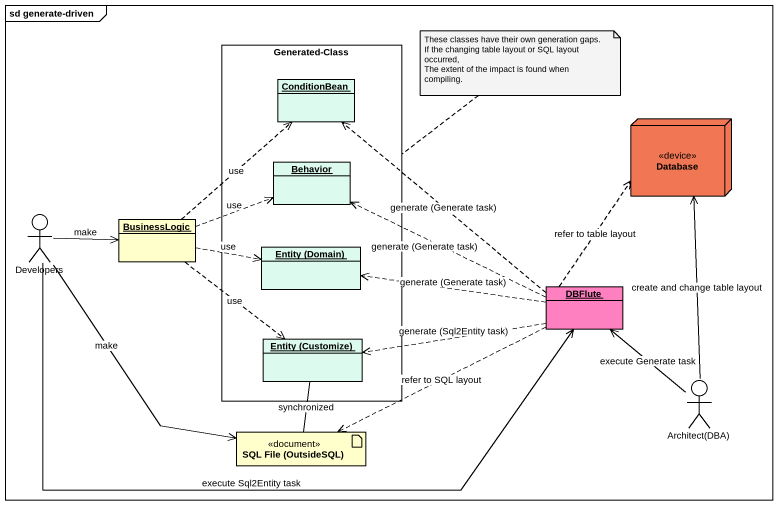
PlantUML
@startuml
mainframe sd generate-driven
allowmixing
hide circle
hide empty members
rectangle "Generated-Class" as Generated_Class {
  object ConditionBean #DCFAEE
  object Behavior #DCFAEE
  object "Entity (Domain)" as Entity_Domain #DCFAEE
  object "Entity (Customize)" as Entity_Customize #DCFAEE
}
node "Database" as Database_ <<device>> #F17754
actor Developers
object BusinessLogic
object DBFlute #FF80C0
actor "Architect(DBA)" as Architect_DBA
artifact "SQL File (OutsideSQL)" as SQL_File_OutsideSQL <<document>>
Developers -right-> BusinessLogic : make
Developers -right-> DBFlute : execute Sql2Entity task
Developers --> SQL_File_OutsideSQL : make
BusinessLogic .up.> ConditionBean : use
BusinessLogic .right.> Behavior : use
BusinessLogic .right.> Entity_Domain : use
BusinessLogic ..> Entity_Customize : use
DBFlute .up.> ConditionBean : generate (Generate task)
DBFlute .up.> Database_ : refer to table layout
DBFlute .left.> Behavior : generate (Generate task)
DBFlute .left.> Entity_Domain : generate (Generate task)
DBFlute .left.> Entity_Customize : generate (Sql2Entity task)
DBFlute .left.> SQL_File_OutsideSQL : refer to SQL layout
Architect_DBA -up-> Database_ : create and change table layout
Architect_DBA -up-> DBFlute : execute Generate task
SQL_File_OutsideSQL -up- Entity_Customize : synchronized
note top of Generated_Class
  These classes have their own generation gaps.
  If the changing table layout or SQL layout occurred,
  The extent of the impact is found when compiling.
end note
@enduml
